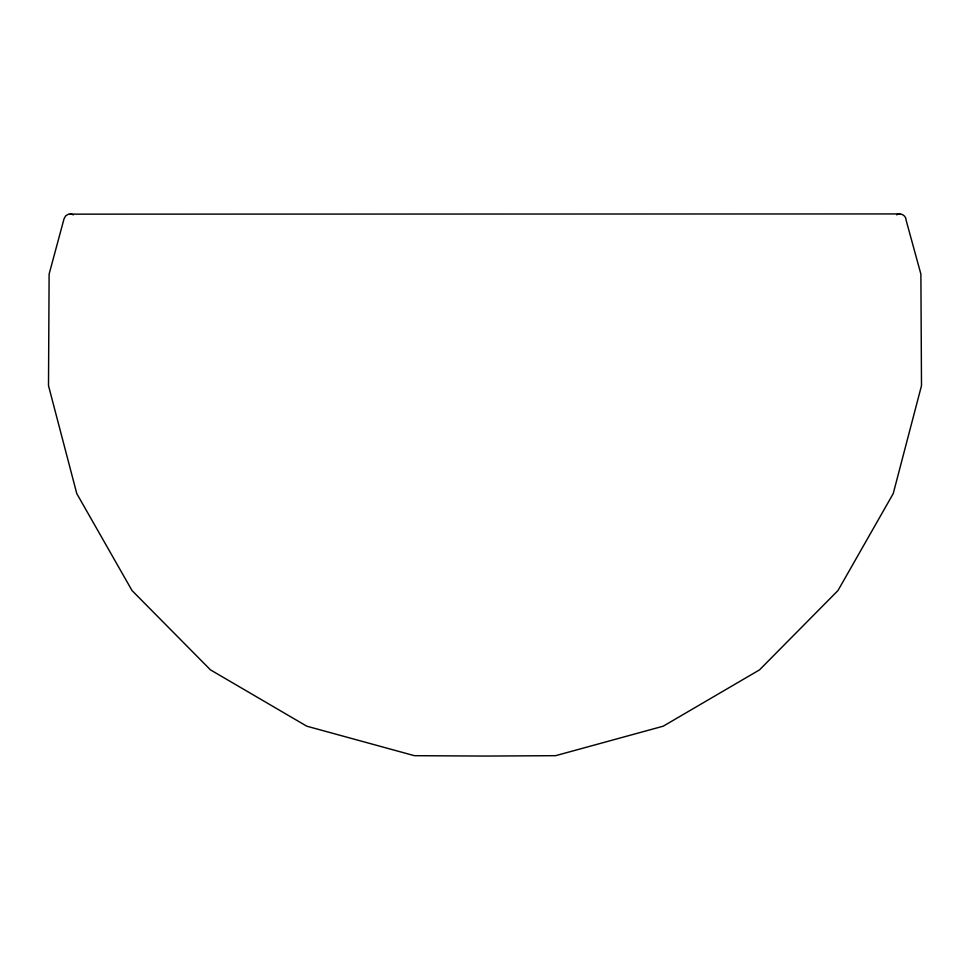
<?xml version="1.0" encoding="UTF-8"?>
<svg xmlns="http://www.w3.org/2000/svg" width="970" height="970" viewBox="0 0 970 970"><rect width="100%" height="100%" fill="white"/><g stroke="black" fill="none" stroke-linecap="round" stroke-linejoin="round"><path stroke-width="1.45" d="M896.595 214.782C900.596 212.309 906.283 215.595 906.138 220.287L920.882 274.098L921.5 385.66L893.224 493.597L837.983 590.536L759.534 669.87L663.213 726.19L555.604 755.678L485 756.066L414.396 755.678L306.787 726.19L210.466 669.87L132.017 590.536L76.775 493.597L48.5 385.66L49.118 274.098L64.081 218.638L65.73 215.789L68.579 214.152L899.772 213.933M70.228 213.933L73.405 214.782"/></g></svg>
